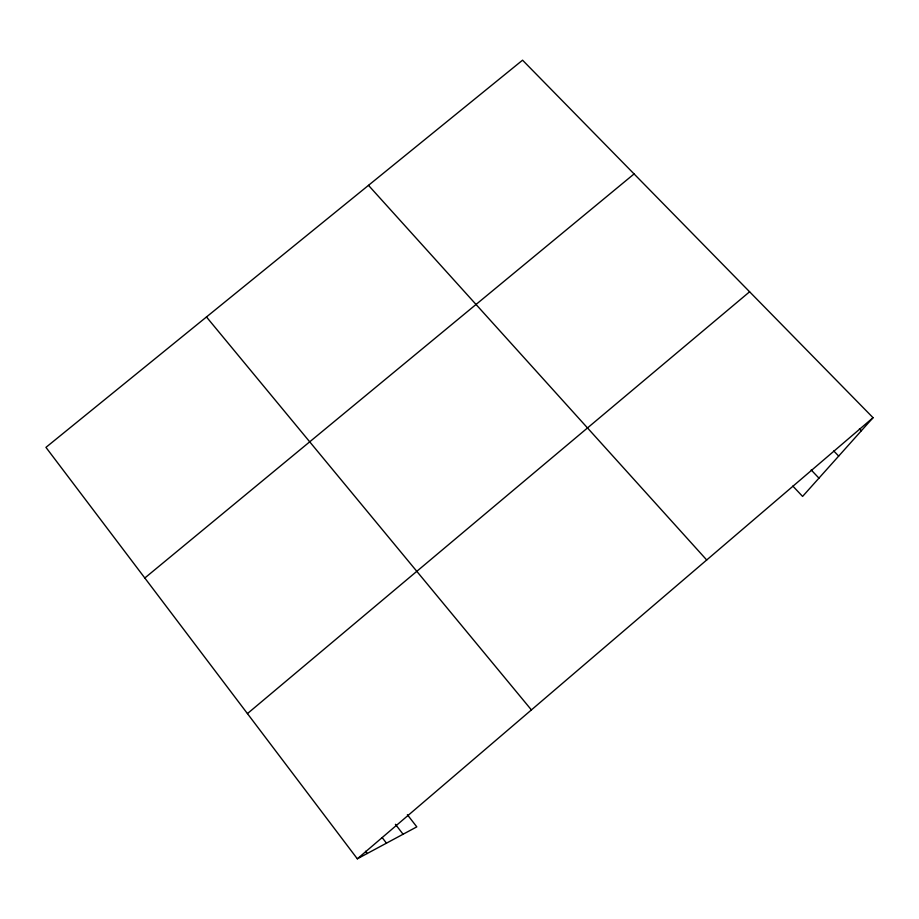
<?xml version="1.0" encoding="UTF-8"?>
<svg xmlns="http://www.w3.org/2000/svg" width="919" height="919" viewBox="0 0 919 919"><rect width="100%" height="100%" fill="white"/><g stroke="black" fill="none" stroke-linecap="round" stroke-linejoin="round"><path stroke-width="1.38" d="M407.381 814.728L416.801 826.859L357.33 858.817L45.95 447.369L522.555 60.183L873.05 417.697L802.586 496.421L792.844 486.082M357.33 858.817L873.05 417.697M247.429 713.604L749.605 291.782M144.811 578.005L634.076 173.944M859.437 428.713L861.39 430.724M833.763 450.965L838.691 456.088M811.178 469.954L818.955 478.133M368.485 185.339L706.711 559.981M206.476 316.963L531.412 709.928M395.411 824.297L403.085 834.245M382.166 837.565L386.462 843.171M365.544 851.27L367.244 853.498"/></g></svg>
